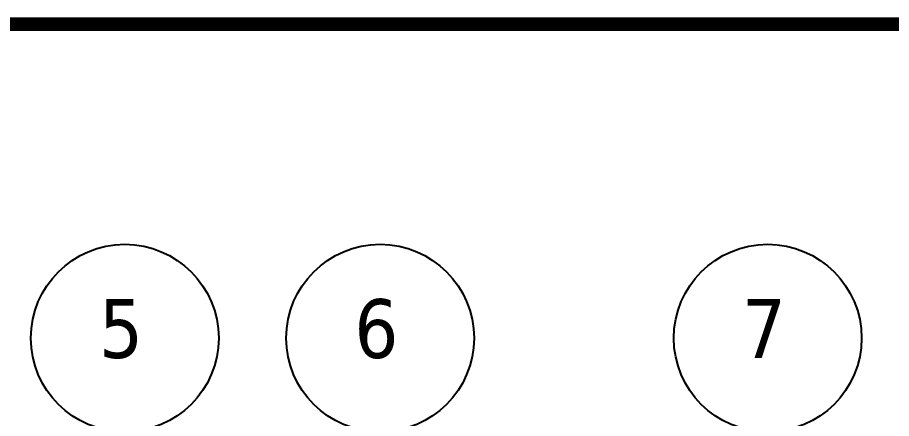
# Model space of a CAD drawing. Header units: inches. Extents: x 198356 to 209798, y -190593 to -183267.
# Drawn here: x 201002 to 201561, y -183766 to -183509 of the extents above; entities that cross this region are included whole.
import ezdxf

# ---------------------------------------------------------------- set-up
doc = ezdxf.new("R2010")
doc.units = ezdxf.units.IN
doc.header["$LTSCALE"] = 13
doc.layers.add('1', color=4, linetype='Continuous')
doc.layers.add('7标注层', color=4, linetype='Continuous')
doc.layers.add('铁心', color=3, linetype='Continuous', lineweight=0)
doc.styles.add('Tahoma_txtstyle_37.59_0_0', font='tahoma.ttf')

msp = doc.modelspace()

# ---------------------------------------------------------------- linework, layer by layer
at = {"layer": '1', "const_width": 8.634}
msp.add_lwpolyline([(198997.156, -190321.999), (208469.476, -190321.999), (208469.476, -183513.769), (198997.156, -183513.769), (198997.156, -190321.999)], dxfattribs=at)
at = {"layer": '7标注层', "color": 3, "linetype": 'ByBlock'}
for centre in [(201070.811, -183714.621), (201234.016, -183714.621), (201481.704, -183714.621)]:
    msp.add_circle(centre, 60, dxfattribs=at)

# ---------------------------------------------------------------- texts
at = {"layer": '铁心', "style": 'Tahoma_txtstyle_37.59_0_0'}
for s, p in [('5', (201054.292, -183727.283)), ('6', (201217.497, -183727.283)), ('7', (201465.184, -183727.283))]:
    msp.add_text(s, height=37.589, dxfattribs=at).set_placement(p)

doc.saveas('drawing.dxf')
